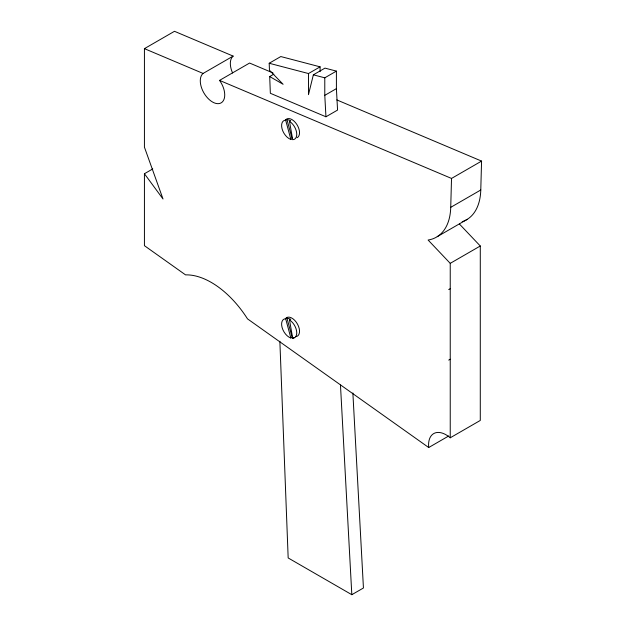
<?xml version="1.0" encoding="UTF-8"?>
<svg xmlns="http://www.w3.org/2000/svg" width="626" height="626" viewBox="0 0 626 626"><rect width="100%" height="100%" fill="white"/><g stroke="black" fill="none" stroke-linecap="round" stroke-linejoin="round"><path stroke-width="0.94" d="M152.767 168.918L144.426 173.738L144.426 245.674L185.546 274.877A78.453 45.299 60 0 1 247.513 318.869L428.708 447.527A24.758 14.296 60 0 1 450.235 437.793L450.235 263.35L428.098 240.024A68.883 39.767 60 0 0 450.728 207.339L451.526 178.441L481.574 161.093L480.776 189.991A68.883 39.767 60 0 1 462.184 221.714M273.852 74.15L269.704 76.544L270.346 93.282L325.943 116.78L337.563 110.074L336.405 88.642L336.405 71.114L324.972 68.117L313.352 74.823L308.477 94.651L308.477 73.547L320.097 66.841L320.097 71.638M144.426 173.738L163.01 198.99L144.426 147.157L144.426 48.648L174.474 31.3L233.146 56.097A17.293 9.985 60 0 0 232.598 72.984M144.426 48.648L203.09 73.445L233.146 56.097M203.09 73.445A17.293 9.985 60 0 0 204.96 94.636A17.293 9.985 60 0 0 222.324 101.975A17.293 9.985 60 0 0 219.538 80.394L249.586 63.046L272.967 72.929M269.704 76.544L283.108 84.283L269.462 70.245L269.196 63.257L280.808 56.551L320.097 66.841M313.352 74.823L324.784 77.82L336.405 71.114M325.943 116.78L324.784 95.348L336.405 88.642M286.927 119.417L292.107 138.69L290.847 139.426A10.712 6.182 60 0 1 282.068 128.839A10.712 6.182 60 0 1 285.667 120.153L286.927 119.417L290.754 120.638L289.494 121.366L292.702 139.708A10.712 6.182 60 0 0 296.575 132.274A10.712 6.182 60 0 0 289.494 121.366M450.728 207.339L480.776 189.991M286.927 317.992L292.107 337.265L290.847 338.001A10.712 6.182 60 0 1 282.068 327.414A10.712 6.182 60 0 1 285.667 318.728L286.927 317.992L290.754 319.213L289.494 319.941L292.702 338.283L293.962 337.555M437.253 236.651L467.309 219.296M450.235 263.35L480.283 245.995L459.484 224.085M448.717 289.572L450.235 288.703M448.717 360.106L450.235 359.23M428.708 447.527L448.748 435.962M450.235 437.793L480.283 420.445L480.283 245.995M279.861 341.233L288.171 557.954L351.82 594.7L363.44 587.994L352.876 392.987M269.196 63.257L308.477 73.547M336.811 99.91L481.574 161.093M219.538 80.394L451.526 178.441M285.667 120.153L290.847 139.426M285.667 318.728L290.847 338.001M340.474 385.068L351.82 594.7M324.784 77.82L324.784 95.348M285.558 119.949A10.712 6.182 60 0 1 296.81 124.41A10.712 6.182 60 0 1 297.092 137.72M289.494 319.941A10.712 6.182 60 0 1 296.575 330.849A10.712 6.182 60 0 1 292.702 338.283M285.558 318.524A10.712 6.182 60 0 1 297.53 324.182A10.712 6.182 60 0 1 295.48 336.678"/></g></svg>
